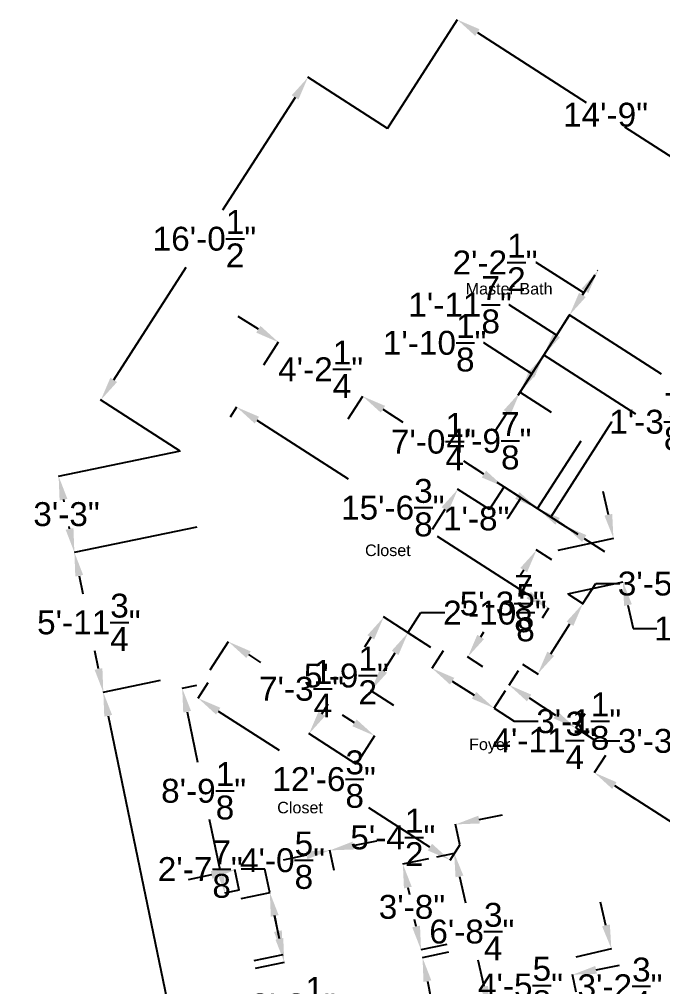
# Model space of a CAD drawing. Header units: inches. Extents: x 49 to 4147, y 45 to 8713.
# Drawn here: x 3112.4 to 3435.5, y 612.3 to 1098 of the extents above; entities that cross this region are included whole.
import ezdxf

# ---------------------------------------------------------------- set-up
doc = ezdxf.new("R2010")
doc.units = ezdxf.units.IN
doc.header["$LTSCALE"] = 10
doc.header["$MEASUREMENT"] = 0
doc.layers.add('dim-u6', color=7, linetype='Continuous')
doc.styles.get("Standard").update_dxf_attribs({"font": 'arial.ttf'})
doc.dimstyles.get("Standard").update_dxf_attribs({"dimtxt": 12, "dimasz": 12, "dimexe": 0.18, "dimexo": 0.0625, "dimgap": 0.09, "dimtad": 0, "dimtih": 1, "dimtoh": 1, "dimdec": 3, "dimzin": 0, "dimdsep": 46, "dimlunit": 4, "dimtxsty": 'Standard', "dimcen": 0.09, "dimadec": 0, "dimazin": 0, "dimtfac": 1, "dimtdec": 3, "dimtofl": 0, "dimtmove": 0, "dimatfit": 3, "dimfxl": 1, "dimtolj": 1, "dimtzin": 0, "dimarcsym": 0})

# ---------------------------------------------------------------- blocks, each defined once
blk = doc.blocks.new('*D212')
at = {"layer": 'Defpoints', "color": 0, "transparency": 16777216}
for p in [(3257.37, 1068.88), (3297.3, 1043.23), (3193.25, 881.25)]:
    blk.add_point(p, dxfattribs=at)
at = {"layer": 'dim-u6', "color": 0, "lineweight": -2, "transparency": 16777216}
for p, q in [((3297.25, 1043.27), (3257.22, 1068.98)), ((3250.88, 1058.79), (3214.49, 1002.13)), ((3159.8, 917), (3196.2, 973.65)), ((3193.2, 881.28), (3153.17, 907))]:
    blk.add_line(p, q, dxfattribs=at)
at = {"layer": 'dim-u6', "color": 0, "transparency": 16777216}
for points in [[(3249.2, 1059.87), (3252.57, 1057.7), (3257.37, 1068.88)], [(3158.12, 918.08), (3161.49, 915.92), (3153.32, 906.9)]]:
    blk.add_solid(points, dxfattribs=at)
at = {"layer": 'dim-u6', "color": 0, "transparency": 16777216, "insert": (3205.34, 987.89), "char_height": 12, "attachment_point": 5}
blk.add_mtext('\\A1;16\'-0{\\H1.000000x;\\S1/2;}"', dxfattribs=at)
blk = doc.blocks.new('*D213')
at = {"layer": 'Defpoints', "color": 0, "transparency": 16777216}
for p in [(3297.3, 1043.23), (3481.27, 1002.27), (3446.2, 947.64)]:
    blk.add_point(p, dxfattribs=at)
at = {"layer": 'dim-u6', "color": 0, "lineweight": -2, "transparency": 16777216}
for p, q in [((3297.33, 1043.29), (3332.47, 1098.02)), ((3342.47, 1091.38), (3397.14, 1056.28)), ((3471.17, 1008.75), (3416.51, 1043.85)), ((3446.23, 947.69), (3481.37, 1002.42))]:
    blk.add_line(p, q, dxfattribs=at)
at = {"layer": 'dim-u6', "color": 0, "transparency": 16777216}
for points in [[(3343.55, 1093.06), (3341.39, 1089.7), (3332.37, 1097.86)], [(3472.25, 1010.44), (3470.09, 1007.07), (3481.27, 1002.27)]]:
    blk.add_solid(points, dxfattribs=at)
at = {"layer": 'dim-u6', "color": 0, "transparency": 16777216, "insert": (3406.82, 1050.07), "char_height": 12, "attachment_point": 5}
blk.add_mtext('\\A1;14\'-9"', dxfattribs=at)
blk = doc.blocks.new('*D214')
at = {"layer": 'Defpoints', "color": 0, "transparency": 16777216}
for p in [(3208.25, 771.29), (3290.82, 738.3), (3281.65, 724.06)]:
    blk.add_point(p, dxfattribs=at)
at = {"layer": 'dim-u6', "color": 0, "lineweight": -2, "transparency": 16777216}
for p, q in [((3208.28, 771.35), (3217.51, 785.68)), ((3227.5, 779.04), (3233.57, 775.13)), ((3280.73, 744.79), (3274.66, 748.7)), ((3281.69, 724.11), (3290.91, 738.45))]:
    blk.add_line(p, q, dxfattribs=at)
at = {"layer": 'dim-u6', "color": 0, "transparency": 16777216}
for points in [[(3228.59, 780.72), (3226.42, 777.36), (3217.41, 785.53)], [(3281.81, 746.47), (3279.64, 743.11), (3290.82, 738.3)]]:
    blk.add_solid(points, dxfattribs=at)
at = {"layer": 'dim-u6', "color": 0, "transparency": 16777216, "insert": (3254.11, 761.92), "char_height": 12, "attachment_point": 5}
blk.add_mtext('\\A1;7\'-3{\\H1.000000x;\\S1/4;}"', dxfattribs=at)
blk = doc.blocks.new('*D221')
at = {"layer": 'Defpoints', "color": 0, "transparency": 16777216}
for p in [(3318.04, 676.59), (3305.04, 673.84), (3327.16, 633.57)]:
    blk.add_point(p, dxfattribs=at)
at = {"layer": 'dim-u6', "color": 0, "lineweight": -2, "transparency": 16777216}
for p, q in [((3317.98, 676.58), (3304.86, 673.8)), ((3307.53, 662.1), (3308.28, 658.55)), ((3311.67, 642.56), (3310.92, 646.11)), ((3327.09, 633.56), (3313.98, 630.78))]:
    blk.add_line(p, q, dxfattribs=at)
at = {"layer": 'dim-u6', "color": 0, "transparency": 16777216}
for points in [[(3309.49, 662.51), (3305.57, 661.68), (3305.04, 673.84)], [(3313.63, 642.97), (3309.72, 642.14), (3314.16, 630.82)]]:
    blk.add_solid(points, dxfattribs=at)
at = {"layer": 'dim-u6', "color": 0, "transparency": 16777216, "insert": (3309.6, 652.33), "char_height": 12, "attachment_point": 5}
blk.add_mtext('\\A1;3\'-8"', dxfattribs=at)
blk = doc.blocks.new('*D222')
at = {"layer": 'Defpoints', "color": 0, "transparency": 16777216}
for p in [(3223.7, 656.6), (3238.21, 659.62), (3230.2, 625.45)]:
    blk.add_point(p, dxfattribs=at)
at = {"layer": 'dim-u6', "color": 0, "lineweight": -2, "transparency": 16777216}
for p, q in [((3235.76, 671.37), (3223.76, 671.37)), ((3238.21, 659.62), (3235.76, 671.37)), ((3223.77, 656.61), (3238.39, 659.66)), ((3242.26, 640.22), (3240.66, 647.87)), ((3230.26, 625.46), (3244.88, 628.51))]:
    blk.add_line(p, q, dxfattribs=at)
at = {"layer": 'dim-u6', "color": 0, "transparency": 16777216}
for points in [[(3242.62, 648.28), (3238.7, 647.47), (3238.21, 659.62)], [(3244.21, 640.63), (3240.3, 639.81), (3244.71, 628.47)]]:
    blk.add_solid(points, dxfattribs=at)
at = {"layer": 'dim-u6', "color": 0, "transparency": 16777216, "insert": (3203.26, 671.37), "char_height": 12, "attachment_point": 5}
blk.add_mtext('\\A1;2\'-7{\\H1.000000x;\\S7/8;}"', dxfattribs=at)
blk = doc.blocks.new('*D223')
at = {"layer": 'Defpoints', "color": 0, "transparency": 16777216}
for p in [(3245.45, 624.63), (3231, 621.62), (3240.08, 578.09)]:
    blk.add_point(p, dxfattribs=at)
at = {"layer": 'dim-u6', "color": 0, "lineweight": -2, "transparency": 16777216}
for p, q in [((3243, 636.38), (3240.55, 648.13)), ((3231.06, 621.63), (3245.63, 624.67)), ((3240.14, 578.1), (3254.7, 581.14)), ((3256.98, 569.35), (3259.43, 557.6))]:
    blk.add_line(p, q, dxfattribs=at)
at = {"layer": 'dim-u6', "color": 0, "transparency": 16777216}
for points in [[(3244.96, 636.79), (3241.04, 635.97), (3245.45, 624.63)], [(3258.94, 569.76), (3255.02, 568.94), (3254.53, 581.1)]]:
    blk.add_solid(points, dxfattribs=at)
at = {"layer": 'dim-u6', "color": 0, "transparency": 16777216, "insert": (3249.99, 602.87), "char_height": 12, "attachment_point": 5}
blk.add_mtext('\\A1;3\'-8{\\H1.000000x;\\S1/2;}"', dxfattribs=at)
blk = doc.blocks.new('*D224')
at = {"layer": 'Defpoints', "color": 0, "transparency": 16777216}
for p in [(3327.99, 629.59), (3334.65, 597.62), (3321.58, 594.89)]:
    blk.add_point(p, dxfattribs=at)
at = {"layer": 'dim-u6', "color": 0, "lineweight": -2, "transparency": 16777216}
for p, q in [((3327.93, 629.58), (3314.73, 626.82)), ((3317.36, 615.11), (3319.13, 606.64)), ((3334.59, 597.61), (3321.4, 594.86)), ((3321.58, 594.89), (3324.03, 583.14)), ((3324.03, 583.14), (3336.03, 583.14))]:
    blk.add_line(p, q, dxfattribs=at)
at = {"layer": 'dim-u6', "color": 0, "transparency": 16777216}
for points in [[(3319.32, 615.52), (3315.4, 614.71), (3314.91, 626.86)], [(3321.08, 607.05), (3317.17, 606.23), (3321.58, 594.89)]]:
    blk.add_solid(points, dxfattribs=at)
at = {"layer": 'dim-u6', "color": 0, "transparency": 16777216, "insert": (3356.55, 583.14), "char_height": 12, "attachment_point": 5}
blk.add_mtext('\\A1;2\'-8{\\H1.000000x;\\S5/8;}"', dxfattribs=at)
blk = doc.blocks.new('*D225')
at = {"layer": 'Defpoints', "color": 0, "transparency": 16777216}
for p in [(3201.39, 763.63), (3222.84, 660.75), (3215.67, 659.26)]:
    blk.add_point(p, dxfattribs=at)
at = {"layer": 'dim-u6', "color": 0, "lineweight": -2, "transparency": 16777216}
for p, q in [((3201.33, 763.62), (3194.04, 762.1)), ((3196.66, 750.39), (3201.95, 725.04)), ((3213.22, 671), (3207.93, 696.35)), ((3222.78, 660.74), (3215.49, 659.22))]:
    blk.add_line(p, q, dxfattribs=at)
at = {"layer": 'dim-u6', "color": 0, "transparency": 16777216}
for points in [[(3198.62, 750.8), (3194.71, 749.98), (3194.21, 762.14)], [(3215.18, 671.41), (3211.26, 670.6), (3215.67, 659.26)]]:
    blk.add_solid(points, dxfattribs=at)
at = {"layer": 'dim-u6', "color": 0, "transparency": 16777216, "insert": (3204.94, 710.7), "char_height": 12, "attachment_point": 5}
blk.add_mtext('\\A1;8\'-9{\\H1.000000x;\\S1/8;}"', dxfattribs=at)
blk = doc.blocks.new('*D226')
at = {"layer": 'Defpoints', "color": 0, "transparency": 16777216}
for p in [(3390.34, 618.35), (3392.16, 609.5), (3339.69, 598.66)]:
    blk.add_point(p, dxfattribs=at)
at = {"layer": 'dim-u6', "color": 0, "lineweight": -2, "transparency": 16777216}
for p, q in [((3402.09, 620.78), (3413.84, 623.2)), ((3392.15, 609.56), (3390.3, 618.53)), ((3339.68, 598.72), (3337.83, 607.69)), ((3326.11, 605.09), (3314.36, 602.66))]:
    blk.add_line(p, q, dxfattribs=at)
at = {"layer": 'dim-u6', "color": 0, "transparency": 16777216}
for points in [[(3401.68, 622.74), (3402.49, 618.82), (3390.34, 618.35)], [(3325.71, 607.04), (3326.52, 603.13), (3337.86, 607.51)]]:
    blk.add_solid(points, dxfattribs=at)
at = {"layer": 'dim-u6', "color": 0, "transparency": 16777216, "insert": (3364.1, 612.93), "char_height": 12, "attachment_point": 5}
blk.add_mtext('\\A1;4\'-5{\\H1.000000x;\\S5/8;}"', dxfattribs=at)
blk = doc.blocks.new('*D227')
at = {"layer": 'Defpoints', "color": 0, "transparency": 16777216}
for p in [(3325.32, 780.97), (3356.51, 760.92), (3350.87, 752.15)]:
    blk.add_point(p, dxfattribs=at)
at = {"layer": 'dim-u6', "color": 0, "lineweight": -2, "transparency": 16777216}
for p, q in [((3325.28, 780.92), (3319.58, 772.05)), ((3329.77, 765.71), (3340.77, 758.64)), ((3356.47, 760.87), (3350.77, 752)), ((3350.87, 752.15), (3360.96, 745.66)), ((3360.96, 745.66), (3372.96, 745.66))]:
    blk.add_line(p, q, dxfattribs=at)
at = {"layer": 'dim-u6', "color": 0, "transparency": 16777216}
for points in [[(3330.85, 767.39), (3328.69, 764.03), (3319.68, 772.2)], [(3341.86, 760.32), (3339.69, 756.96), (3350.87, 752.15)]]:
    blk.add_solid(points, dxfattribs=at)
at = {"layer": 'dim-u6', "color": 0, "transparency": 16777216, "insert": (3393.35, 745.66), "char_height": 12, "attachment_point": 5}
blk.add_mtext('\\A1;3\'-1{\\H1.000000x;\\S1/8;}"', dxfattribs=at)
blk = doc.blocks.new('*D228')
at = {"layer": 'Defpoints', "color": 0, "transparency": 16777216}
for p in [(3356.51, 760.92), (3406.78, 728.52), (3401.18, 719.81)]:
    blk.add_point(p, dxfattribs=at)
at = {"layer": 'dim-u6', "color": 0, "lineweight": -2, "transparency": 16777216}
for p, q in [((3340.77, 758.64), (3330.68, 765.13)), ((3356.47, 760.87), (3350.77, 752)), ((3406.74, 728.47), (3401.08, 719.66)), ((3411.27, 713.32), (3421.36, 706.83))]:
    blk.add_line(p, q, dxfattribs=at)
at = {"layer": 'dim-u6', "color": 0, "transparency": 16777216}
for points in [[(3341.86, 760.32), (3339.69, 756.96), (3350.87, 752.15)], [(3412.35, 715), (3410.19, 711.64), (3401.18, 719.81)]]:
    blk.add_solid(points, dxfattribs=at)
at = {"layer": 'dim-u6', "color": 0, "transparency": 16777216, "insert": (3376.02, 735.98), "char_height": 12, "attachment_point": 5}
blk.add_mtext('\\A1;4\'-11{\\H1.000000x;\\S3/4;}"', dxfattribs=at)
blk = doc.blocks.new('*D229')
at = {"layer": 'Defpoints', "color": 0, "transparency": 16777216}
for p in [(3406.78, 728.52), (3530.46, 649.05), (3524.84, 640.31)]:
    blk.add_point(p, dxfattribs=at)
at = {"layer": 'dim-u6', "color": 0, "lineweight": -2, "transparency": 16777216}
for p, q in [((3406.74, 728.47), (3401.08, 719.66)), ((3411.27, 713.32), (3453.33, 686.28)), ((3514.75, 646.8), (3472.68, 673.84)), ((3530.43, 649), (3524.74, 640.16))]:
    blk.add_line(p, q, dxfattribs=at)
at = {"layer": 'dim-u6', "color": 0, "transparency": 16777216}
for points in [[(3412.35, 715), (3410.19, 711.64), (3401.18, 719.81)], [(3515.83, 648.48), (3513.66, 645.12), (3524.84, 640.31)]]:
    blk.add_solid(points, dxfattribs=at)
at = {"layer": 'dim-u6', "color": 0, "transparency": 16777216, "insert": (3463.01, 680.06), "char_height": 12, "attachment_point": 5}
blk.add_mtext('\\A1;12\'-3"', dxfattribs=at)
blk = doc.blocks.new('*D245')
at = {"layer": 'Defpoints', "color": 0, "transparency": 16777216}
for p in [(3322, 677.43), (3339.69, 598.66), (3348.5, 600.64)]:
    blk.add_point(p, dxfattribs=at)
at = {"layer": 'dim-u6', "color": 0, "lineweight": -2, "transparency": 16777216}
for p, q in [((3322.07, 677.45), (3330.99, 679.45)), ((3333.44, 667.7), (3336.44, 654.35)), ((3345.87, 612.35), (3342.87, 625.7)), ((3339.75, 598.67), (3348.68, 600.68))]:
    blk.add_line(p, q, dxfattribs=at)
at = {"layer": 'dim-u6', "color": 0, "transparency": 16777216}
for points in [[(3335.4, 668.14), (3331.49, 667.27), (3330.81, 679.41)], [(3347.83, 612.78), (3343.92, 611.91), (3348.5, 600.64)]]:
    blk.add_solid(points, dxfattribs=at)
at = {"layer": 'dim-u6', "color": 0, "transparency": 16777216, "insert": (3339.66, 640.02), "char_height": 12, "attachment_point": 5}
blk.add_mtext('\\A1;6\'-8{\\H1.000000x;\\S3/4;}"', dxfattribs=at)
blk = doc.blocks.new('*D193')
at = {"layer": 'Defpoints', "color": 0, "transparency": 16777216}
for p in [(3379.88, 826.65), (3337.62, 777.84), (3345.29, 772.9)]:
    blk.add_point(p, dxfattribs=at)
at = {"layer": 'dim-u6', "color": 0, "lineweight": -2, "transparency": 16777216}
for p, q in [((3379.83, 826.68), (3372.06, 831.69)), ((3365.72, 821.5), (3364.08, 818.96)), ((3344.11, 787.93), (3345.75, 790.47)), ((3345.23, 772.93), (3337.46, 777.93))]:
    blk.add_line(p, q, dxfattribs=at)
at = {"layer": 'dim-u6', "color": 0, "transparency": 16777216}
for points in [[(3364.04, 822.58), (3367.4, 820.41), (3372.21, 831.59)], [(3342.43, 789.01), (3345.79, 786.85), (3337.62, 777.84)]]:
    blk.add_solid(points, dxfattribs=at)
at = {"layer": 'dim-u6', "color": 0, "transparency": 16777216, "insert": (3354.91, 804.71), "char_height": 12, "attachment_point": 5}
blk.add_mtext('\\A1;5\'-3{\\H1.000000x;\\S7/8;}"', dxfattribs=at)
blk = doc.blocks.new('*D194')
at = {"layer": 'Defpoints', "color": 0, "transparency": 16777216}
for p in [(3218.43, 898.39), (3378.32, 802.38), (3375.16, 797.47)]:
    blk.add_point(p, dxfattribs=at)
at = {"layer": 'dim-u6', "color": 0, "lineweight": -2, "transparency": 16777216}
for p, q in [((3218.47, 898.45), (3221.7, 903.46)), ((3231.69, 896.81), (3277.52, 867.3)), ((3368.23, 808.88), (3322.4, 838.4)), ((3375.19, 797.52), (3378.42, 802.53))]:
    blk.add_line(p, q, dxfattribs=at)
at = {"layer": 'dim-u6', "color": 0, "transparency": 16777216}
for points in [[(3232.77, 898.5), (3230.6, 895.13), (3221.6, 903.31)], [(3369.32, 810.56), (3367.15, 807.2), (3378.32, 802.38)]]:
    blk.add_solid(points, dxfattribs=at)
at = {"layer": 'dim-u6', "color": 0, "transparency": 16777216, "insert": (3299.96, 852.85), "char_height": 12, "attachment_point": 5}
blk.add_mtext('\\A1;15\'-6{\\H1.000000x;\\S3/8;}"', dxfattribs=at)
blk = doc.blocks.new('*D250')
at = {"layer": 'Defpoints', "color": 0, "transparency": 16777216}
for p in [(3183.19, 766.03), (3154.57, 760.11), (3254.85, 419.56)]:
    blk.add_point(p, dxfattribs=at)
at = {"layer": 'dim-u6', "color": 0, "lineweight": -2, "transparency": 16777216}
for p, q in [((3183.13, 766.01), (3154.4, 760.07)), ((3157, 748.36), (3187.44, 601.2)), ((3223.8, 425.39), (3193.36, 572.55)), ((3254.79, 419.55), (3226.05, 413.61))]:
    blk.add_line(p, q, dxfattribs=at)
at = {"layer": 'dim-u6', "color": 0, "transparency": 16777216}
for points in [[(3158.96, 748.76), (3155.05, 747.95), (3154.57, 760.11)], [(3225.76, 425.8), (3221.84, 424.99), (3226.23, 413.64)]]:
    blk.add_solid(points, dxfattribs=at)
at = {"layer": 'dim-u6', "color": 0, "transparency": 16777216, "insert": (3190.4, 586.88), "char_height": 12, "attachment_point": 5}
blk.add_mtext('\\A1;29\'-5{\\H1.000000x;\\S3/4;}"', dxfattribs=at)
blk = doc.blocks.new('*D251')
at = {"layer": 'Defpoints', "color": 0, "transparency": 16777216}
for p in [(3201.56, 843.15), (3140.03, 830.42), (3183.19, 766.03)]:
    blk.add_point(p, dxfattribs=at)
at = {"layer": 'dim-u6', "color": 0, "lineweight": -2, "transparency": 16777216}
for p, q in [((3201.5, 843.13), (3139.86, 830.38)), ((3142.46, 818.67), (3144.34, 809.59)), ((3152.14, 771.86), (3150.27, 780.94)), ((3183.13, 766.01), (3154.4, 760.07))]:
    blk.add_line(p, q, dxfattribs=at)
at = {"layer": 'dim-u6', "color": 0, "transparency": 16777216}
for points in [[(3144.42, 819.08), (3140.5, 818.27), (3140.03, 830.42)], [(3154.1, 772.26), (3150.19, 771.45), (3154.57, 760.11)]]:
    blk.add_solid(points, dxfattribs=at)
at = {"layer": 'dim-u6', "color": 0, "transparency": 16777216, "insert": (3147.3, 795.26), "char_height": 12, "attachment_point": 5}
blk.add_mtext('\\A1;5\'-11{\\H1.000000x;\\S3/4;}"', dxfattribs=at)
blk = doc.blocks.new('*D252')
at = {"layer": 'Defpoints', "color": 0, "transparency": 16777216}
for p in [(3193.25, 881.25), (3132.13, 868.61), (3201.56, 843.15)]:
    blk.add_point(p, dxfattribs=at)
at = {"layer": 'dim-u6', "color": 0, "lineweight": -2, "transparency": 16777216}
for p, q in [((3193.19, 881.24), (3131.96, 868.57)), ((3134.56, 856.86), (3134.8, 855.74)), ((3137.6, 842.17), (3137.37, 843.3)), ((3201.5, 843.13), (3139.86, 830.38))]:
    blk.add_line(p, q, dxfattribs=at)
at = {"layer": 'dim-u6', "color": 0, "transparency": 16777216}
for points in [[(3136.52, 857.26), (3132.61, 856.45), (3132.13, 868.61)], [(3139.56, 842.58), (3135.64, 841.77), (3140.03, 830.42)]]:
    blk.add_solid(points, dxfattribs=at)
at = {"layer": 'dim-u6', "color": 0, "transparency": 16777216, "insert": (3136.08, 849.52), "char_height": 12, "attachment_point": 5}
blk.add_mtext('\\A1;3\'-3"', dxfattribs=at)
blk = doc.blocks.new('*D254')
at = {"layer": 'Defpoints', "color": 0, "transparency": 16777216}
for p in [(3268.39, 680.76), (3270.49, 670.59), (3222.84, 660.75)]:
    blk.add_point(p, dxfattribs=at)
at = {"layer": 'dim-u6', "color": 0, "lineweight": -2, "transparency": 16777216}
for p, q in [((3280.14, 683.19), (3291.89, 685.61)), ((3270.48, 670.65), (3268.35, 680.94)), ((3222.83, 660.81), (3220.7, 671.09)), ((3208.99, 668.49), (3197.23, 666.06))]:
    blk.add_line(p, q, dxfattribs=at)
at = {"layer": 'dim-u6', "color": 0, "transparency": 16777216}
for points in [[(3279.74, 685.15), (3280.55, 681.23), (3268.39, 680.76)], [(3208.58, 670.45), (3209.39, 666.53), (3220.74, 670.92)]]:
    blk.add_solid(points, dxfattribs=at)
at = {"layer": 'dim-u6', "color": 0, "transparency": 16777216, "insert": (3244.56, 675.84), "char_height": 12, "attachment_point": 5}
blk.add_mtext('\\A1;4\'-0{\\H1.000000x;\\S5/8;}"', dxfattribs=at)
blk = doc.blocks.new('*D255')
at = {"layer": 'Defpoints', "color": 0, "transparency": 16777216}
for p in [(3331.57, 693.81), (3333.67, 683.64), (3270.49, 670.59)]:
    blk.add_point(p, dxfattribs=at)
at = {"layer": 'dim-u6', "color": 0, "lineweight": -2, "transparency": 16777216}
for p, q in [((3343.33, 696.24), (3355.08, 698.66)), ((3333.66, 683.7), (3331.54, 693.99)), ((3270.48, 670.65), (3268.35, 680.94)), ((3256.64, 678.33), (3244.88, 675.91))]:
    blk.add_line(p, q, dxfattribs=at)
at = {"layer": 'dim-u6', "color": 0, "transparency": 16777216}
for points in [[(3342.92, 698.19), (3343.73, 694.28), (3331.57, 693.81)], [(3256.23, 680.29), (3257.04, 676.37), (3268.39, 680.76)]]:
    blk.add_solid(points, dxfattribs=at)
at = {"layer": 'dim-u6', "color": 0, "transparency": 16777216, "insert": (3299.98, 687.28), "char_height": 12, "attachment_point": 5}
blk.add_mtext('\\A1;5\'-4{\\H1.000000x;\\S1/2;}"', dxfattribs=at)
blk = doc.blocks.new('*D261')
at = {"layer": 'Defpoints', "color": 0, "transparency": 16777216}
for p in [(3409.75, 631.41), (3392.04, 627.33), (3400.72, 589.6)]:
    blk.add_point(p, dxfattribs=at)
at = {"layer": 'dim-u6', "color": 0, "lineweight": -2, "transparency": 16777216}
for p, q in [((3407.06, 643.1), (3404.37, 654.79)), ((3392.1, 627.34), (3409.93, 631.45)), ((3400.78, 589.62), (3418.62, 593.72)), ((3421.13, 581.99), (3423.83, 570.3))]:
    blk.add_line(p, q, dxfattribs=at)
at = {"layer": 'dim-u6', "color": 0, "transparency": 16777216}
for points in [[(3409.01, 643.55), (3405.11, 642.65), (3409.75, 631.41)], [(3423.08, 582.44), (3419.18, 581.54), (3418.44, 593.68)]]:
    blk.add_solid(points, dxfattribs=at)
at = {"layer": 'dim-u6', "color": 0, "transparency": 16777216, "insert": (3414.1, 612.54), "char_height": 12, "attachment_point": 5}
blk.add_mtext('\\A1;3\'-2{\\H1.000000x;\\S3/4;}"', dxfattribs=at)
blk = doc.blocks.new('*D265')
at = {"layer": 'Defpoints', "color": 0, "transparency": 16777216}
for p in [(3362.95, 770.94), (3396.46, 749.39), (3391.86, 742.24)]:
    blk.add_point(p, dxfattribs=at)
at = {"layer": 'dim-u6', "color": 0, "lineweight": -2, "transparency": 16777216}
for p, q in [((3362.91, 770.89), (3358.25, 763.63)), ((3368.44, 757.3), (3381.77, 748.73)), ((3396.43, 749.34), (3391.77, 742.09)), ((3391.86, 742.24), (3401.96, 735.75)), ((3401.96, 735.75), (3413.96, 735.75))]:
    blk.add_line(p, q, dxfattribs=at)
at = {"layer": 'dim-u6', "color": 0, "transparency": 16777216}
for points in [[(3369.52, 758.98), (3367.36, 755.61), (3358.35, 763.78)], [(3382.85, 750.41), (3380.69, 747.04), (3391.86, 742.24)]]:
    blk.add_solid(points, dxfattribs=at)
at = {"layer": 'dim-u6', "color": 0, "transparency": 16777216, "insert": (3434.35, 735.75), "char_height": 12, "attachment_point": 5}
blk.add_mtext('\\A1;3\'-3{\\H1.000000x;\\S7/8;}"', dxfattribs=at)
blk = doc.blocks.new('*D266')
at = {"layer": 'Defpoints', "color": 0, "transparency": 16777216}
for p in [(3307.6, 790.03), (3319.16, 782.62), (3300.49, 753.47)]:
    blk.add_point(p, dxfattribs=at)
at = {"layer": 'dim-u6', "color": 0, "lineweight": -2, "transparency": 16777216}
for p, q in [((3307.6, 790.03), (3314.07, 800.14)), ((3314.07, 800.14), (3326.07, 800.14)), ((3319.11, 782.66), (3307.44, 790.13)), ((3295.4, 770.99), (3301.12, 779.93)), ((3300.44, 753.51), (3288.77, 760.98))]:
    blk.add_line(p, q, dxfattribs=at)
at = {"layer": 'dim-u6', "color": 0, "transparency": 16777216}
for points in [[(3299.44, 781.01), (3302.81, 778.85), (3307.6, 790.03)], [(3293.71, 772.07), (3297.08, 769.91), (3288.93, 760.88)]]:
    blk.add_solid(points, dxfattribs=at)
at = {"layer": 'dim-u6', "color": 0, "transparency": 16777216, "insert": (3351.25, 800.14), "char_height": 12, "attachment_point": 5}
blk.add_mtext('\\A1;2\'-10{\\H1.000000x;\\S5/8;}"', dxfattribs=at)
blk = doc.blocks.new('*D267')
at = {"layer": 'Defpoints', "color": 0, "transparency": 16777216}
for p in [(3207.13, 764.91), (3333.67, 683.64), (3328.71, 675.91)]:
    blk.add_point(p, dxfattribs=at)
at = {"layer": 'dim-u6', "color": 0, "lineweight": -2, "transparency": 16777216}
for p, q in [((3207.1, 764.86), (3202.07, 757.03)), ((3212.26, 750.7), (3242.94, 731)), ((3318.61, 682.4), (3287.94, 702.1)), ((3333.64, 683.59), (3328.61, 675.76))]:
    blk.add_line(p, q, dxfattribs=at)
at = {"layer": 'dim-u6', "color": 0, "transparency": 16777216}
for points in [[(3213.35, 752.38), (3211.18, 749.01), (3202.17, 757.18)], [(3319.69, 684.08), (3317.53, 680.71), (3328.71, 675.91)]]:
    blk.add_solid(points, dxfattribs=at)
at = {"layer": 'dim-u6', "color": 0, "transparency": 16777216, "insert": (3265.44, 716.55), "char_height": 12, "attachment_point": 5}
blk.add_mtext('\\A1;12\'-6{\\H1.000000x;\\S3/8;}"', dxfattribs=at)
blk = doc.blocks.new('*D268')
at = {"layer": 'Defpoints', "color": 0, "transparency": 16777216}
for p in [(3319.16, 782.62), (3257.88, 739.28), (3281.65, 724.06)]:
    blk.add_point(p, dxfattribs=at)
at = {"layer": 'dim-u6', "color": 0, "lineweight": -2, "transparency": 16777216}
for p, q in [((3319.11, 782.66), (3295.24, 797.95)), ((3288.92, 787.74), (3285.76, 782.81)), ((3264.36, 749.39), (3267.52, 754.32)), ((3281.6, 724.09), (3257.73, 739.38))]:
    blk.add_line(p, q, dxfattribs=at)
at = {"layer": 'dim-u6', "color": 0, "transparency": 16777216}
for points in [[(3287.24, 788.82), (3290.6, 786.67), (3295.39, 797.85)], [(3262.67, 750.47), (3266.04, 748.31), (3257.88, 739.28)]]:
    blk.add_solid(points, dxfattribs=at)
at = {"layer": 'dim-u6', "color": 0, "transparency": 16777216, "insert": (3276.64, 768.57), "char_height": 12, "attachment_point": 5}
blk.add_mtext('\\A1;5\'-9{\\H1.000000x;\\S1/2;}"', dxfattribs=at)
blk = doc.blocks.new('*D278')
at = {"layer": 'Defpoints', "color": 0, "transparency": 16777216}
for p in [(3383.02, 831.52), (3415.56, 815.62), (3387.79, 809.58)]:
    blk.add_point(p, dxfattribs=at)
at = {"layer": 'dim-u6', "color": 0, "lineweight": -2, "transparency": 16777216}
for p, q in [((3408.24, 849.28), (3405.69, 861.01)), ((3383.08, 831.54), (3410.96, 837.6)), ((3387.85, 809.59), (3415.73, 815.66)), ((3418.1, 803.89), (3420.65, 792.17)), ((3420.65, 792.17), (3432.65, 792.17))]:
    blk.add_line(p, q, dxfattribs=at)
at = {"layer": 'dim-u6', "color": 0, "transparency": 16777216}
for points in [[(3410.19, 849.71), (3406.28, 848.86), (3410.79, 837.56)], [(3420.06, 804.32), (3416.15, 803.47), (3415.56, 815.62)]]:
    blk.add_solid(points, dxfattribs=at)
at = {"layer": 'dim-u6', "color": 0, "transparency": 16777216, "insert": (3457.17, 792.17), "char_height": 12, "attachment_point": 5}
blk.add_mtext('\\A1;1\'-10{\\H1.000000x;\\S1/2;}"', dxfattribs=at)
blk = doc.blocks.new('*D279')
at = {"layer": 'Defpoints', "color": 0, "transparency": 16777216}
for p in [(3387.79, 809.58), (3395.46, 804.65), (3365.12, 774.33)]:
    blk.add_point(p, dxfattribs=at)
at = {"layer": 'dim-u6', "color": 0, "lineweight": -2, "transparency": 16777216}
for p, q in [((3395.46, 804.65), (3401.95, 814.74)), ((3401.95, 814.74), (3413.95, 814.74)), ((3387.84, 809.55), (3395.61, 804.55)), ((3379.28, 779.49), (3388.97, 794.56)), ((3365.18, 774.29), (3372.95, 769.3))]:
    blk.add_line(p, q, dxfattribs=at)
at = {"layer": 'dim-u6', "color": 0, "transparency": 16777216}
for points in [[(3387.29, 795.64), (3390.65, 793.47), (3395.46, 804.65)], [(3377.6, 780.57), (3380.97, 778.41), (3372.8, 769.39)]]:
    blk.add_solid(points, dxfattribs=at)
at = {"layer": 'dim-u6', "color": 0, "transparency": 16777216, "insert": (3434.34, 814.74), "char_height": 12, "attachment_point": 5}
blk.add_mtext('\\A1;3\'-5{\\H1.000000x;\\S7/8;}"', dxfattribs=at)
blk = doc.blocks.new('*D282')
at = {"layer": 'Defpoints', "color": 0, "transparency": 16777216}
for p in [(3363.87, 910.79), (3379.81, 900.56), (3348.58, 851.88)]:
    blk.add_point(p, dxfattribs=at)
at = {"layer": 'dim-u6', "color": 0, "lineweight": -2, "transparency": 16777216}
for p, q in [((3370.35, 920.89), (3376.83, 930.99)), ((3379.75, 900.59), (3363.72, 910.88)), ((3348.52, 851.91), (3332.49, 862.2)), ((3326.16, 852), (3319.68, 841.9))]:
    blk.add_line(p, q, dxfattribs=at)
at = {"layer": 'dim-u6', "color": 0, "transparency": 16777216}
for points in [[(3368.67, 921.97), (3372.03, 919.81), (3363.87, 910.79)], [(3324.48, 853.08), (3327.84, 850.92), (3332.64, 862.1)]]:
    blk.add_solid(points, dxfattribs=at)
at = {"layer": 'dim-u6', "color": 0, "transparency": 16777216, "insert": (3348.25, 886.44), "char_height": 12, "attachment_point": 5}
blk.add_mtext('\\A1;4\'-9{\\H1.000000x;\\S7/8;}"', dxfattribs=at)
blk = doc.blocks.new('*D283')
at = {"layer": 'Defpoints', "color": 0, "transparency": 16777216}
for p in [(3375.81, 929.4), (3379.81, 900.56), (3422.02, 899.76)]:
    blk.add_point(p, dxfattribs=at)
at = {"layer": 'dim-u6', "color": 0, "lineweight": -2, "transparency": 16777216}
for p, q in [((3382.29, 939.5), (3388.77, 949.6)), ((3345.66, 935.61), (3345.48, 935.61)), ((3369.84, 920.09), (3345.66, 935.61)), ((3363.87, 910.79), (3375.81, 929.4)), ((3421.97, 899.8), (3375.66, 929.5)), ((3379.75, 900.59), (3363.72, 910.88)), ((3357.39, 900.68), (3350.91, 890.58))]:
    blk.add_line(p, q, dxfattribs=at)
at = {"layer": 'dim-u6', "color": 0, "transparency": 16777216}
for points in [[(3380.61, 940.58), (3383.98, 938.42), (3375.81, 929.4)], [(3355.71, 901.76), (3359.07, 899.6), (3363.87, 910.79)]]:
    blk.add_solid(points, dxfattribs=at)
at = {"layer": 'dim-u6', "color": 0, "transparency": 16777216, "insert": (3320.99, 935.61), "char_height": 12, "attachment_point": 5}
blk.add_mtext('\\A1;1\'-10{\\H1.000000x;\\S1/8;}"', dxfattribs=at)
blk = doc.blocks.new('*D284')
at = {"layer": 'Defpoints', "color": 0, "transparency": 16777216}
for p in [(3388.72, 949.52), (3434.94, 919.87), (3422.02, 899.76)]:
    blk.add_point(p, dxfattribs=at)
at = {"layer": 'dim-u6', "color": 0, "lineweight": -2, "transparency": 16777216}
for p, q in [((3395.2, 959.62), (3401.68, 969.72)), ((3358.43, 954.76), (3358.25, 954.76)), ((3382.27, 939.46), (3358.43, 954.76)), ((3375.81, 929.4), (3388.72, 949.52)), ((3434.89, 919.9), (3388.57, 949.62)), ((3421.97, 899.8), (3375.66, 929.5)), ((3369.33, 919.3), (3362.85, 909.2))]:
    blk.add_line(p, q, dxfattribs=at)
at = {"layer": 'dim-u6', "color": 0, "transparency": 16777216}
for points in [[(3393.52, 960.7), (3396.88, 958.54), (3388.72, 949.52)], [(3367.65, 920.38), (3371.02, 918.22), (3375.81, 929.4)]]:
    blk.add_solid(points, dxfattribs=at)
at = {"layer": 'dim-u6', "color": 0, "transparency": 16777216, "insert": (3333.76, 954.76), "char_height": 12, "attachment_point": 5}
blk.add_mtext('\\A1;1\'-11{\\H1.000000x;\\S7/8;}"', dxfattribs=at)
blk = doc.blocks.new('*D285')
at = {"layer": 'Defpoints', "color": 0, "transparency": 16777216}
for p in [(3403, 971.78), (3403.03, 971.76), (3434.94, 919.87)]:
    blk.add_point(p, dxfattribs=at)
at = {"layer": 'dim-u6', "color": 0, "lineweight": -2, "transparency": 16777216}
for p, q in [((3372.02, 975.94), (3371.84, 975.94)), ((3395.86, 960.65), (3372.02, 975.94)), ((3402.98, 971.79), (3402.85, 971.88)), ((3395.2, 959.62), (3396.52, 961.68)), ((3434.89, 919.9), (3388.57, 949.62))]:
    blk.add_line(p, q, dxfattribs=at)
at = {"layer": 'dim-u6', "color": 0, "transparency": 16777216}
for points in [[(3394.83, 962.76), (3398.2, 960.6), (3403, 971.78)], [(3393.52, 960.7), (3396.88, 958.54), (3388.72, 949.52)]]:
    blk.add_solid(points, dxfattribs=at)
at = {"layer": 'dim-u6', "color": 0, "transparency": 16777216, "insert": (3351.32, 975.94), "char_height": 12, "attachment_point": 5}
blk.add_mtext('\\A1;2\'-2{\\H1.000000x;\\S1/2;}"', dxfattribs=at)
blk = doc.blocks.new('*D286')
at = {"layer": 'Defpoints', "color": 0, "transparency": 16777216}
for p in [(3235.22, 924.5), (3284.89, 908.75), (3277.57, 897.33)]:
    blk.add_point(p, dxfattribs=at)
at = {"layer": 'dim-u6', "color": 0, "lineweight": -2, "transparency": 16777216}
for p, q in [((3232.44, 942.39), (3222.34, 948.87)), ((3235.25, 924.55), (3242.64, 936.06)), ((3277.6, 897.38), (3284.99, 908.9)), ((3294.99, 902.27), (3305.09, 895.79))]:
    blk.add_line(p, q, dxfattribs=at)
at = {"layer": 'dim-u6', "color": 0, "transparency": 16777216}
for points in [[(3233.52, 944.08), (3231.36, 940.71), (3242.54, 935.91)], [(3296.07, 903.95), (3293.91, 900.58), (3284.89, 908.75)]]:
    blk.add_solid(points, dxfattribs=at)
at = {"layer": 'dim-u6', "color": 0, "transparency": 16777216, "insert": (3263.72, 922.33), "char_height": 12, "attachment_point": 5}
blk.add_mtext('\\A1;4\'-2{\\H1.000000x;\\S1/4;}"', dxfattribs=at)
blk = doc.blocks.new('*D287')
at = {"layer": 'Defpoints', "color": 0, "transparency": 16777216}
for p in [(3277.57, 897.33), (3355.85, 863.22), (3348.58, 851.88)]:
    blk.add_point(p, dxfattribs=at)
at = {"layer": 'dim-u6', "color": 0, "lineweight": -2, "transparency": 16777216}
for p, q in [((3277.6, 897.38), (3284.99, 908.9)), ((3294.99, 902.27), (3299.83, 899.16)), ((3345.75, 869.7), (3340.91, 872.8)), ((3348.61, 851.93), (3355.95, 863.37))]:
    blk.add_line(p, q, dxfattribs=at)
at = {"layer": 'dim-u6', "color": 0, "transparency": 16777216}
for points in [[(3296.07, 903.95), (3293.91, 900.58), (3284.89, 908.75)], [(3346.83, 871.38), (3344.67, 868.01), (3355.85, 863.22)]]:
    blk.add_solid(points, dxfattribs=at)
at = {"layer": 'dim-u6', "color": 0, "transparency": 16777216, "insert": (3320.37, 885.98), "char_height": 12, "attachment_point": 5}
blk.add_mtext('\\A1;7\'-0{\\H1.000000x;\\S1/4;}"', dxfattribs=at)
blk = doc.blocks.new('*D288')
at = {"layer": 'Defpoints', "color": 0, "transparency": 16777216}
for p in [(3394.41, 886.36), (3348.58, 851.88), (3372.65, 852.44)]:
    blk.add_point(p, dxfattribs=at)
at = {"layer": 'dim-u6', "color": 0, "lineweight": -2, "transparency": 16777216}
for p, q in [((3394.38, 886.31), (3372.55, 852.29)), ((3345.75, 869.7), (3335.65, 876.18)), ((3348.61, 851.93), (3355.95, 863.37)), ((3355.85, 863.22), (3372.65, 852.44)), ((3364.25, 857.83), (3357.51, 847.33)), ((3357.51, 847.33), (3357.33, 847.33)), ((3382.75, 845.96), (3392.85, 839.48))]:
    blk.add_line(p, q, dxfattribs=at)
at = {"layer": 'dim-u6', "color": 0, "transparency": 16777216}
for points in [[(3346.83, 871.38), (3344.67, 868.01), (3355.85, 863.22)], [(3383.83, 847.64), (3381.67, 844.28), (3372.65, 852.44)]]:
    blk.add_solid(points, dxfattribs=at)
at = {"layer": 'dim-u6', "color": 0, "transparency": 16777216, "insert": (3341.86, 847.33), "char_height": 12, "attachment_point": 5}
blk.add_mtext('\\A1;1\'-8"', dxfattribs=at)
blk = doc.blocks.new('*D289')
at = {"layer": 'Defpoints', "color": 0, "transparency": 16777216}
for p in [(3394.41, 886.36), (3386.02, 843.83), (3386.03, 843.85)]:
    blk.add_point(p, dxfattribs=at)
at = {"layer": 'dim-u6', "color": 0, "lineweight": -2, "transparency": 16777216}
for p, q in [((3379.34, 848.15), (3410.04, 895.99)), ((3410.04, 895.99), (3410.22, 895.99)), ((3394.38, 886.31), (3372.55, 852.29)), ((3362.55, 858.92), (3352.45, 865.4)), ((3372.65, 852.44), (3386.03, 843.85)), ((3386.06, 843.89), (3386.13, 844.01)), ((3396.13, 837.37), (3406.23, 830.89))]:
    blk.add_line(p, q, dxfattribs=at)
at = {"layer": 'dim-u6', "color": 0, "transparency": 16777216}
for points in [[(3363.63, 860.6), (3361.47, 857.24), (3372.65, 852.44)], [(3397.21, 839.06), (3395.05, 835.69), (3386.03, 843.85)]]:
    blk.add_solid(points, dxfattribs=at)
at = {"layer": 'dim-u6', "color": 0, "transparency": 16777216, "insert": (3430.05, 895.99), "char_height": 12, "attachment_point": 5}
blk.add_mtext('\\A1;1\'-3{\\H1.000000x;\\S7/8;}"', dxfattribs=at)

msp = doc.modelspace()

# ---------------------------------------------------------------- texts
at = {"layer": 'dim-u6', "attachment_point": 1}
for s, insert, char_height in [('Master Bath', (3336.58273, 965.66799), 5.7975016), ('Closet', (3286.02782, 834.33136), 5.797502), ('Foyer', (3338.28625, 736.92874), 5.797502), ('Closet', (3241.91876, 705.16297), 5.797502)]:
    msp.add_mtext_dynamic_manual_height_columns(s, width=61.4622433, gutter_width=1, heights=[0], dxfattribs=dict(at, insert=insert, char_height=char_height))

# ---------------------------------------------------------------- dimensions: what is measured, and where the dimension line sits
at = {"layer": 'dim-u6'}
for p1, p2, distance, picture, middle in [((3297.29951, 1043.23291), (3446.19535, 947.63958), 64.92179, '*D213', (3406.82181, 1050.06798)), ((3193.24802, 881.25057), (3297.29951, 1043.23291), 47.45742, '*D212', (3205.34464, 987.89074)), ((3235.22, 924.49884), (3277.56588, 897.33096), 13.56159, '*D286', (3263.71608, 922.32929)), ((3348.57633, 851.87739), (3379.80729, 900.56053), 18.93588, '*D282', (3348.25364, 886.44354)), ((3218.43124, 898.39422), (3375.15639, 797.46511), 5.84878, '*D194', (3299.96052, 852.84701)), ((3383.01939, 831.52186), (3387.78958, 809.58146), 28.41436, '*D278', (3457.16569, 792.16605)), ((3379.88244, 826.65073), (3345.28699, 772.90008), -9.12221, '*D193', (3354.914, 804.71249)), ((3365.12463, 774.3258), (3387.78958, 809.58146), -9.11875, '*D279', (3434.33936, 814.7444)), ((3300.49313, 753.47356), (3319.16301, 782.62498), 13.73678, '*D266', (3351.24985, 800.13871)), ((3319.16301, 782.62498), (3281.65453, 724.05869), -28.22859, '*D268', (3276.63744, 768.56606)), ((3208.24944, 771.29349), (3281.65453, 724.05869), 16.93219, '*D214', (3254.11448, 761.91504)), ((3325.31661, 780.97163), (3356.50665, 760.92042), -10.42599, '*D227', (3393.35283, 745.66116)), ((3362.94708, 770.93859), (3396.46311, 749.392), -8.50503, '*D265', (3434.34806, 735.74859)), ((3254.8488, 419.56068), (3183.19378, 766.02748), 29.2253, '*D250', (3190.40165, 586.87507)), ((3201.38639, 763.63385), (3222.83833, 660.75204), -7.326, '*D225', (3204.9406, 710.69756)), ((3207.13209, 764.91013), (3333.67348, 683.64258), -9.18749, '*D267', (3265.43806, 716.5458)), ((3222.83833, 660.75204), (3270.48836, 670.5931), 10.3807, '*D254', (3244.56375, 675.83872)), ((3230.19951, 625.44843), (3223.70467, 656.59717), -14.81821, '*D222', (3203.26489, 671.36922)), ((3327.15581, 633.57112), (3318.03633, 676.59296), 13.28448, '*D221', (3309.60035, 652.3273)), ((3322.00442, 677.4341), (3339.69214, 598.65914), 9.02982, '*D245', (3339.65874, 640.02487)), ((3240.07518, 578.08547), (3230.99832, 621.61736), -14.76405, '*D223', (3249.98995, 602.86506)), ((3339.69214, 598.65914), (3392.16353, 609.49594), 9.04035, '*D226', (3364.09934, 612.93105)), ((3327.98631, 629.58793), (3334.65204, 597.61822), -13.35711, '*D224', (3356.54658, 583.14451))]:
    dim = msp.add_aligned_dim(p1=p1, p2=p2, distance=distance, dimstyle='Standard', dxfattribs=at)
    dim.commit()
    dim.dimension.update_dxf_attribs({"geometry": picture, "text_midpoint": middle})
for base, p1, p2, angle, picture, middle in [((3402.99725, 971.77845), (3434.94477, 919.87098), (3403.03113, 971.75671), 237.3192223, '*D285', (3371.74963, 975.94472)), ((3388.72088, 949.52429), (3422.01816, 899.76297), (3434.94477, 919.87098), 237.3192223, '*D284', (3358.15771, 954.7575)), ((3375.81342, 929.404), (3379.80729, 900.56053), (3422.01816, 899.76297), 237.3192223, '*D283', (3345.38735, 935.6089)), ((3355.8519, 863.21763), (3277.56588, 897.33096), (3348.57633, 851.87739), 147.3169526, '*D287', (3320.37046, 885.98149)), ((3386.03384, 843.85378), (3394.41486, 886.36452), (3386.02177, 843.83495), 147.3169526, '*D289', (3410.30892, 895.99361)), ((3372.65012, 852.44038), (3348.57633, 851.87739), (3394.41486, 886.36452), 147.3169526, '*D288', (3357.24259, 847.32601)), ((3132.134, 868.61118), (3201.56287, 843.14692), (3193.24802, 881.25057), 281.6849658, '*D252', (3136.08314, 849.51628)), ((3140.03228, 830.42138), (3183.19378, 766.02748), (3201.56287, 843.14692), 281.6849658, '*D251', (3147.30321, 795.26493)), ((3401.17554, 719.80943), (3356.50665, 760.92042), (3406.77786, 728.52395), 147.2641532, '*D228', (3376.02208, 735.9799)), ((3524.84052, 640.30862), (3406.77786, 728.52395), (3530.4591, 649.04843), 147.2641532, '*D229', (3463.00803, 680.05903)), ((3331.57389, 693.80872), (3270.48836, 670.5931), (3333.67348, 683.64258), 191.6691051, '*D255', (3299.98133, 687.28398)), ((3409.75407, 631.40553), (3400.72322, 589.60409), (3392.03704, 627.32583), 282.9674498, '*D261', (3414.09717, 612.54466))]:
    dim = msp.add_linear_dim(base=base, p1=p1, p2=p2, angle=angle, dimstyle='Standard', override={"dimtmove": 1}, dxfattribs=at)
    dim.commit()
    dim.dimension.update_dxf_attribs({"geometry": picture, "text_midpoint": middle})

doc.saveas('drawing.dxf')
